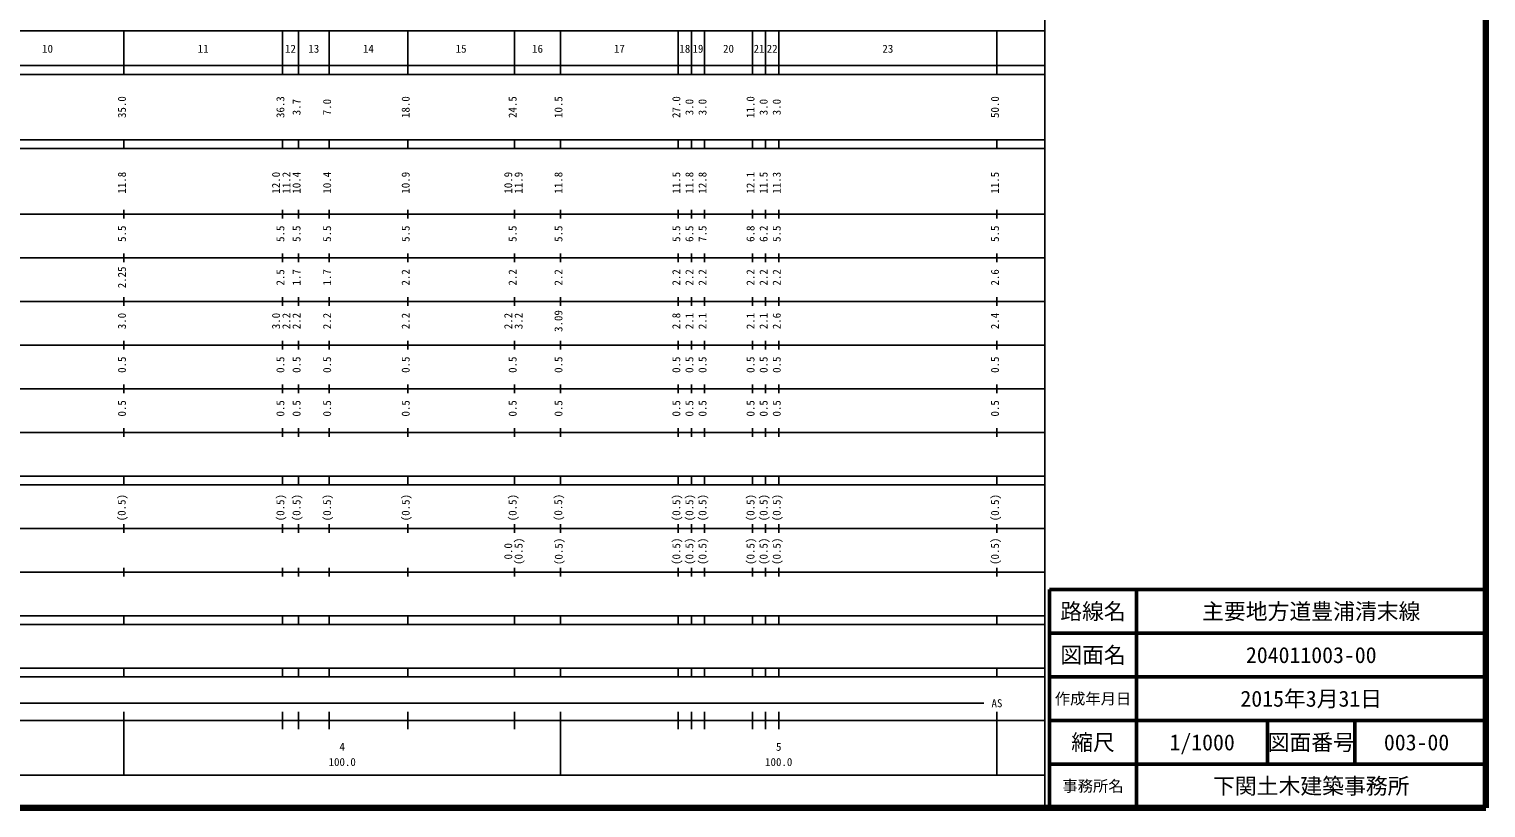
# Model space of a CAD drawing. Units: millimetres on the paper, enlarged 1000 times. Extents: x 40000 to 680000, y 20000 to 380000.
# Drawn here: x 346283 to 680000, y 20000 to 198357 of the extents above; entities that cross this region are included whole.
import ezdxf
from ezdxf.enums import TextEntityAlignment as Align

# ---------------------------------------------------------------- set-up
doc = ezdxf.new("R2010")
doc.units = ezdxf.units.MM
doc.header["$LTSCALE"] = 1000
for name, color, linetype, lineweight in [('M-TTL', 2, 'Continuous', 140), ('M-TTL-BAND', 7, 'Continuous', 25), ('M-TTL-FRAM', 2, 'Continuous', 50), ('M-TTL-LINE', 7, 'Continuous', 50)]:
    doc.layers.add(name, color=color, linetype=linetype, lineweight=lineweight)
doc.layers.add('M-TTL-TXT', color=7, linetype='Continuous')
doc.styles.add('ＭＳ ゴシック', font='')
doc.styles.get('ＭＳ ゴシック').set_extended_font_data('MS Gothic')

msp = doc.modelspace()

# ---------------------------------------------------------------- linework, layer by layer
at = {"layer": 'M-TTL'}
for p, q in [((680000, 20000), (680000, 380000)), ((40000, 20000), (680000, 20000))]:
    msp.add_line(p, q, dxfattribs=at)
at = {"layer": 'M-TTL-BAND'}
for p, q in [((579000, 20000), (579000, 370000)), ((68000, 198000), (579000, 198000)), ((368000, 188000), (368000, 198000)), ((404300, 188000), (404300, 198000)), ((408000, 188000), (408000, 198000)), ((415000, 188000), (415000, 198000)), ((433000, 188000), (433000, 198000)), ((457500, 188000), (457500, 198000)), ((468000, 188000), (468000, 198000)), ((495000, 188000), (495000, 198000)), ((498000, 188000), (498000, 198000)), ((501000, 188000), (501000, 198000)), ((512000, 188000), (512000, 198000)), ((515000, 188000), (515000, 198000)), ((518000, 188000), (518000, 198000)), ((568000, 188000), (568000, 198000)), ((40000, 190000), (579000, 190000)), ((40000, 188000), (579000, 188000)), ((40000, 173000), (579000, 173000)), ((40000, 171000), (579000, 171000)), ((368000, 171000), (368000, 173000)), ((404300, 171000), (404300, 173000)), ((408000, 171000), (408000, 173000)), ((415000, 171000), (415000, 173000)), ((433000, 171000), (433000, 173000)), ((457500, 171000), (457500, 173000)), ((468000, 171000), (468000, 173000)), ((495000, 171000), (495000, 173000)), ((498000, 171000), (498000, 173000)), ((501000, 171000), (501000, 173000)), ((512000, 171000), (512000, 173000)), ((515000, 171000), (515000, 173000)), ((518000, 171000), (518000, 173000)), ((568000, 171000), (568000, 173000)), ((368000, 155000), (368000, 157000)), ((404300, 155000), (404300, 157000)), ((408000, 155000), (408000, 157000)), ((415000, 155000), (415000, 157000)), ((433000, 155000), (433000, 157000)), ((457500, 155000), (457500, 157000)), ((468000, 155000), (468000, 157000)), ((495000, 155000), (495000, 157000)), ((498000, 155000), (498000, 157000)), ((501000, 155000), (501000, 157000)), ((512000, 155000), (512000, 157000)), ((515000, 155000), (515000, 157000)), ((518000, 155000), (518000, 157000)), ((568000, 155000), (568000, 157000)), ((40000, 156000), (579000, 156000)), ((368000, 145000), (368000, 147000)), ((404300, 145000), (404300, 147000)), ((408000, 145000), (408000, 147000)), ((415000, 145000), (415000, 147000)), ((433000, 145000), (433000, 147000)), ((457500, 145000), (457500, 147000)), ((468000, 145000), (468000, 147000)), ((495000, 145000), (495000, 147000)), ((498000, 145000), (498000, 147000)), ((501000, 145000), (501000, 147000)), ((512000, 145000), (512000, 147000)), ((515000, 145000), (515000, 147000)), ((518000, 145000), (518000, 147000)), ((568000, 145000), (568000, 147000)), ((46000, 146000), (579000, 146000)), ((368000, 135000), (368000, 137000)), ((404300, 135000), (404300, 137000)), ((408000, 135000), (408000, 137000)), ((415000, 135000), (415000, 137000)), ((433000, 135000), (433000, 137000)), ((457500, 135000), (457500, 137000)), ((468000, 135000), (468000, 137000)), ((495000, 135000), (495000, 137000)), ((498000, 135000), (498000, 137000)), ((501000, 135000), (501000, 137000)), ((512000, 135000), (512000, 137000)), ((515000, 135000), (515000, 137000)), ((518000, 135000), (518000, 137000)), ((568000, 135000), (568000, 137000)), ((52000, 136000), (579000, 136000)), ((368000, 125000), (368000, 127000)), ((404300, 125000), (404300, 127000)), ((408000, 125000), (408000, 127000)), ((415000, 125000), (415000, 127000)), ((433000, 125000), (433000, 127000)), ((457500, 125000), (457500, 127000)), ((468000, 125000), (468000, 127000)), ((495000, 125000), (495000, 127000)), ((498000, 125000), (498000, 127000)), ((501000, 125000), (501000, 127000)), ((512000, 125000), (512000, 127000)), ((515000, 125000), (515000, 127000)), ((518000, 125000), (518000, 127000)), ((568000, 125000), (568000, 127000)), ((46000, 126000), (579000, 126000)), ((368000, 115000), (368000, 117000)), ((404300, 115000), (404300, 117000)), ((408000, 115000), (408000, 117000)), ((415000, 115000), (415000, 117000)), ((433000, 115000), (433000, 117000)), ((457500, 115000), (457500, 117000)), ((468000, 115000), (468000, 117000)), ((495000, 115000), (495000, 117000)), ((498000, 115000), (498000, 117000)), ((501000, 115000), (501000, 117000)), ((512000, 115000), (512000, 117000)), ((515000, 115000), (515000, 117000)), ((518000, 115000), (518000, 117000)), ((568000, 115000), (568000, 117000)), ((52000, 116000), (579000, 116000)), ((368000, 105000), (368000, 107000)), ((404300, 105000), (404300, 107000)), ((408000, 105000), (408000, 107000)), ((415000, 105000), (415000, 107000)), ((433000, 105000), (433000, 107000)), ((457500, 105000), (457500, 107000)), ((468000, 105000), (468000, 107000)), ((495000, 105000), (495000, 107000)), ((498000, 105000), (498000, 107000)), ((501000, 105000), (501000, 107000)), ((512000, 105000), (512000, 107000)), ((515000, 105000), (515000, 107000)), ((518000, 105000), (518000, 107000)), ((568000, 105000), (568000, 107000)), ((46000, 106000), (579000, 106000)), ((40000, 96000), (579000, 96000)), ((40000, 94000), (579000, 94000)), ((368000, 94000), (368000, 96000)), ((404300, 94000), (404300, 96000)), ((408000, 94000), (408000, 96000)), ((415000, 94000), (415000, 96000)), ((433000, 94000), (433000, 96000)), ((457500, 94000), (457500, 96000)), ((468000, 94000), (468000, 96000)), ((495000, 94000), (495000, 96000)), ((498000, 94000), (498000, 96000)), ((501000, 94000), (501000, 96000)), ((512000, 94000), (512000, 96000)), ((515000, 94000), (515000, 96000)), ((518000, 94000), (518000, 96000)), ((568000, 94000), (568000, 96000)), ((49000, 84000), (579000, 84000)), ((368000, 83000), (368000, 85000)), ((404300, 83000), (404300, 85000)), ((408000, 83000), (408000, 85000)), ((415000, 83000), (415000, 85000)), ((433000, 83000), (433000, 85000)), ((457500, 83000), (457500, 85000)), ((468000, 83000), (468000, 85000)), ((495000, 83000), (495000, 85000)), ((498000, 83000), (498000, 85000)), ((501000, 83000), (501000, 85000)), ((512000, 83000), (512000, 85000)), ((515000, 83000), (515000, 85000)), ((518000, 83000), (518000, 85000)), ((568000, 83000), (568000, 85000)), ((40000, 74000), (579000, 74000)), ((368000, 73000), (368000, 75000)), ((404300, 73000), (404300, 75000)), ((408000, 73000), (408000, 75000)), ((415000, 73000), (415000, 75000)), ((433000, 73000), (433000, 75000)), ((457500, 73000), (457500, 75000)), ((468000, 73000), (468000, 75000)), ((495000, 73000), (495000, 75000)), ((498000, 73000), (498000, 75000)), ((501000, 73000), (501000, 75000)), ((512000, 73000), (512000, 75000)), ((515000, 73000), (515000, 75000)), ((518000, 73000), (518000, 75000)), ((568000, 73000), (568000, 75000)), ((40000, 64000), (579000, 64000)), ((368000, 62000), (368000, 64000)), ((404300, 62000), (404300, 64000)), ((408000, 62000), (408000, 64000)), ((415000, 62000), (415000, 64000)), ((433000, 62000), (433000, 64000)), ((457500, 62000), (457500, 64000)), ((468000, 62000), (468000, 64000)), ((495000, 62000), (495000, 64000)), ((498000, 62000), (498000, 64000)), ((501000, 62000), (501000, 64000)), ((512000, 62000), (512000, 64000)), ((515000, 62000), (515000, 64000)), ((518000, 62000), (518000, 64000)), ((568000, 62000), (568000, 64000)), ((40000, 62000), (579000, 62000)), ((40000, 52000), (579000, 52000)), ((368000, 50000), (368000, 52000)), ((404300, 50000), (404300, 52000)), ((408000, 50000), (408000, 52000)), ((415000, 50000), (415000, 52000)), ((433000, 50000), (433000, 52000)), ((457500, 50000), (457500, 52000)), ((468000, 50000), (468000, 52000)), ((495000, 50000), (495000, 52000)), ((498000, 50000), (498000, 52000)), ((501000, 50000), (501000, 52000)), ((512000, 50000), (512000, 52000)), ((515000, 50000), (515000, 52000)), ((518000, 50000), (518000, 52000)), ((568000, 50000), (568000, 52000)), ((40000, 50000), (579000, 50000)), ((71000, 44000), (565000, 44000)), ((368000, 27500), (368000, 42000)), ((404300, 38000), (404300, 42000)), ((408000, 38000), (408000, 42000)), ((415000, 38000), (415000, 42000)), ((433000, 38000), (433000, 42000)), ((457500, 38000), (457500, 42000)), ((468000, 27500), (468000, 42000)), ((495000, 38000), (495000, 42000)), ((498000, 38000), (498000, 42000)), ((501000, 38000), (501000, 42000)), ((512000, 38000), (512000, 42000)), ((515000, 38000), (515000, 42000)), ((518000, 38000), (518000, 42000)), ((568000, 27500), (568000, 42000)), ((40000, 40000), (579000, 40000)), ((68000, 27500), (579000, 27500))]:
    msp.add_line(p, q, dxfattribs=at)
at = {"layer": 'M-TTL-FRAM'}
for p, q in [((680000, 70000), (580000, 70000)), ((580000, 70000), (580000, 20000))]:
    msp.add_line(p, q, dxfattribs=at)
at = {"layer": 'M-TTL-LINE'}
for p, q in [((600000, 70000), (600000, 20000)), ((680000, 60000), (580000, 60000)), ((680000, 50000), (580000, 50000)), ((680000, 40000), (580000, 40000)), ((630000, 40000), (630000, 30000)), ((650000, 40000), (650000, 30000)), ((680000, 30000), (580000, 30000))]:
    msp.add_line(p, q, dxfattribs=at)

# ---------------------------------------------------------------- texts
at = {"layer": 'M-TTL-BAND', "style": 'ＭＳ ゴシック'}
for s, p in [('10', (350500, 192405)), ('11', (386150, 192405)), ('12', (406150, 192405)), ('13', (411500, 192405)), ('14', (424000, 192405)), ('15', (445250, 192405)), ('16', (462750, 192405)), ('17', (481500, 192405)), ('18', (496500, 192405)), ('19', (499500, 192405)), ('20', (506500, 192405)), ('21', (513500, 192405)), ('22', (516500, 192405)), ('23', (543000, 192405)), ('AS', (568000, 42500)), ('4', (418000, 32523)), ('5', (518000, 32523)), ('100.0', (418000, 29033)), ('100.0', (518000, 29033))]:
    msp.add_text(s, height=1833, dxfattribs=at).set_placement(p, align=Align.BOTTOM_CENTER)
for s, p in [('35.0', (369000, 180500)), ('36.3', (405300, 180500)), ('3.7', (409000, 180500)), ('7.0', (416000, 180500)), ('18.0', (434000, 180500)), ('24.5', (458500, 180500)), ('10.5', (469000, 180500)), ('27.0', (496000, 180500)), ('3.0', (499000, 180500)), ('3.0', (502000, 180500)), ('11.0', (513000, 180500)), ('3.0', (516000, 180500)), ('3.0', (519000, 180500)), ('50.0', (569000, 180500)), ('11.8', (369000, 163174)), ('12.0', (404300, 163174)), ('11.2', (406670, 163174)), ('10.4', (409000, 163174)), ('10.4', (416000, 163174)), ('10.9', (434000, 163174)), ('10.9', (457500, 163174)), ('11.9', (459870, 163174)), ('11.8', (469000, 163174)), ('11.5', (496000, 163174)), ('11.8', (499000, 163174)), ('12.8', (502000, 163174)), ('12.1', (513000, 163174)), ('11.5', (516000, 163174)), ('11.3', (519000, 163174)), ('11.5', (569000, 163174)), ('5.5', (369000, 151500)), ('5.5', (405300, 151500)), ('5.5', (409000, 151500)), ('5.5', (416000, 151500)), ('5.5', (434000, 151500)), ('5.5', (458500, 151500)), ('5.5', (469000, 151500)), ('5.5', (496000, 151500)), ('6.5', (499000, 151500)), ('7.5', (502000, 151500)), ('6.8', (513000, 151500)), ('6.2', (516000, 151500)), ('5.5', (519000, 151500)), ('5.5', (569000, 151500)), ('2.25', (369000, 141500)), ('2.5', (405300, 141500)), ('1.7', (409000, 141500)), ('1.7', (416000, 141500)), ('2.2', (434000, 141500)), ('2.2', (458500, 141500)), ('2.2', (469000, 141500)), ('2.2', (496000, 141500)), ('2.2', (499000, 141500)), ('2.2', (502000, 141500)), ('2.2', (513000, 141500)), ('2.2', (516000, 141500)), ('2.2', (519000, 141500)), ('2.6', (569000, 141500)), ('3.09', (469000, 131500)), ('3.0', (369000, 131500)), ('3.0', (404300, 131500)), ('2.2', (406670, 131500)), ('2.2', (409000, 131500)), ('2.2', (416000, 131500)), ('2.2', (434000, 131500)), ('2.2', (457500, 131500)), ('3.2', (459870, 131500)), ('2.8', (496000, 131500)), ('2.1', (499000, 131500)), ('2.1', (502000, 131500)), ('2.1', (513000, 131500)), ('2.1', (516000, 131500)), ('2.6', (519000, 131500)), ('2.4', (569000, 131500)), ('0.5', (369000, 121500)), ('0.5', (405300, 121500)), ('0.5', (409000, 121500)), ('0.5', (416000, 121500)), ('0.5', (434000, 121500)), ('0.5', (458500, 121500)), ('0.5', (469000, 121500)), ('0.5', (496000, 121500)), ('0.5', (499000, 121500)), ('0.5', (502000, 121500)), ('0.5', (513000, 121500)), ('0.5', (516000, 121500)), ('0.5', (519000, 121500)), ('0.5', (569000, 121500)), ('0.5', (369000, 111500)), ('0.5', (405300, 111500)), ('0.5', (409000, 111500)), ('0.5', (416000, 111500)), ('0.5', (434000, 111500)), ('0.5', (458500, 111500)), ('0.5', (469000, 111500)), ('0.5', (496000, 111500)), ('0.5', (499000, 111500)), ('0.5', (502000, 111500)), ('0.5', (513000, 111500)), ('0.5', (516000, 111500)), ('0.5', (519000, 111500)), ('0.5', (569000, 111500)), ('(0.5)', (368937, 88761)), ('(0.5)', (405300, 88764)), ('(0.5)', (409000, 88764)), ('(0.5)', (416000, 88764)), ('(0.5)', (434000, 88764)), ('(0.5)', (458500, 88764)), ('(0.5)', (468957, 88799)), ('(0.5)', (496000, 88764)), ('(0.5)', (499000, 88764)), ('(0.5)', (502000, 88764)), ('(0.5)', (513000, 88764)), ('(0.5)', (516000, 88764)), ('(0.5)', (519000, 88764)), ('(0.5)', (569000, 88764)), ('0.0', (457500, 78764)), ('(0.5)', (459870, 78764)), ('(0.5)', (469056, 78737)), ('(0.5)', (496000, 78764)), ('(0.5)', (499000, 78764)), ('(0.5)', (502000, 78764)), ('(0.5)', (513000, 78764)), ('(0.5)', (516000, 78764)), ('(0.5)', (519000, 78764)), ('(0.5)', (569000, 78764))]:
    msp.add_text(s, height=1833, rotation=90, dxfattribs=at).set_placement(p, align=Align.BOTTOM_CENTER)
at = {"layer": 'M-TTL-TXT', "style": 'ＭＳ ゴシック'}
for s, height, p in [('路線名', 3666, (590000, 65000)), ('路線名', 3666, (590000, 65000)), ('主要地方道豊浦清末線', 3666, (640000, 65000)), ('図面名', 3666, (590000, 55000)), ('図面名', 3666, (590000, 55000)), ('204011003-00', 3666, (640000, 55000)), ('2015年3月31日', 3666, (640000, 45000)), ('作成年月日', 2566, (590000, 45000)), ('作成年月日', 2566, (590000, 45000)), ('縮尺', 3666, (590000, 35000)), ('縮尺', 3666, (590000, 35000)), ('1/1000', 3666, (615000, 35000)), ('図面番号', 3666, (640000, 35000)), ('図面番号', 3666, (640000, 35000)), ('003-00', 3666, (664125, 35000)), ('下関土木建築事務所', 3666, (640000, 25000)), ('事務所名', 2566, (590000, 25000)), ('事務所名', 2566, (590000, 25000))]:
    msp.add_text(s, height=height, dxfattribs=at).set_placement(p, align=Align.MIDDLE_CENTER)

doc.saveas('drawing.dxf')
